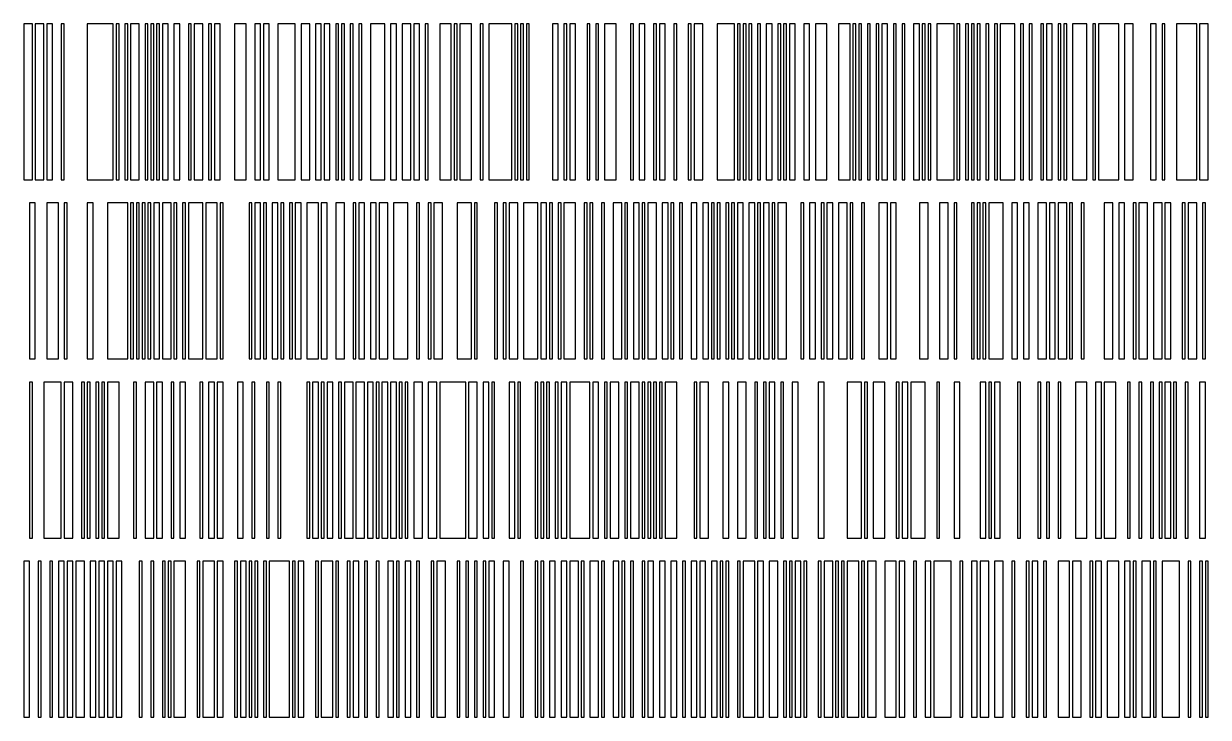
# Model space of a CAD drawing. Header units: metres. Extents: x -130 to 130, y -130 to 130.
# Drawn here: x -130 to -27.5, y -68.5 to -8.5 of the extents above; entities that cross this region are included whole.
import ezdxf

# ---------------------------------------------------------------- set-up
doc = ezdxf.new("R2010")
doc.units = ezdxf.units.M

msp = doc.modelspace()

# ---------------------------------------------------------------- linework, layer by layer
for points in [[(-130, -22), (-129.25, -22), (-129.25, -8.5), (-130, -8.5), (-130, -22)], [(-129, -22), (-128.25, -22), (-128.25, -8.5), (-129, -8.5), (-129, -22)], [(-128, -22), (-127.5, -22), (-127.5, -8.5), (-128, -8.5), (-128, -22)], [(-126.75, -22), (-126.5, -22), (-126.5, -8.5), (-126.75, -8.5), (-126.75, -22)], [(-124.5, -22), (-122.25, -22), (-122.25, -8.5), (-124.5, -8.5), (-124.5, -22)], [(-122, -22), (-121.75, -22), (-121.75, -8.5), (-122, -8.5), (-122, -22)], [(-121.25, -22), (-121, -22), (-121, -8.5), (-121.25, -8.5), (-121.25, -22)], [(-120.75, -22), (-120, -22), (-120, -8.5), (-120.75, -8.5), (-120.75, -22)], [(-119.5, -22), (-119.25, -22), (-119.25, -8.5), (-119.5, -8.5), (-119.5, -22)], [(-119, -22), (-118.75, -22), (-118.75, -8.5), (-119, -8.5), (-119, -22)], [(-118.5, -22), (-118.25, -22), (-118.25, -8.5), (-118.5, -8.5), (-118.5, -22)], [(-118, -22), (-117.5, -22), (-117.5, -8.5), (-118, -8.5), (-118, -22)], [(-117, -22), (-116.5, -22), (-116.5, -8.5), (-117, -8.5), (-117, -22)], [(-115.75, -22), (-115.5, -22), (-115.5, -8.5), (-115.75, -8.5), (-115.75, -22)], [(-115.25, -22), (-114.5, -22), (-114.5, -8.5), (-115.25, -8.5), (-115.25, -22)], [(-114, -22), (-113.75, -22), (-113.75, -8.5), (-114, -8.5), (-114, -22)], [(-113.5, -22), (-113, -22), (-113, -8.5), (-113.5, -8.5), (-113.5, -22)], [(-111.75, -22), (-110.75, -22), (-110.75, -8.5), (-111.75, -8.5), (-111.75, -22)], [(-110, -22), (-109.5, -22), (-109.5, -8.5), (-110, -8.5), (-110, -22)], [(-109.25, -22), (-108.75, -22), (-108.75, -8.5), (-109.25, -8.5), (-109.25, -22)], [(-108, -22), (-106.5, -22), (-106.5, -8.5), (-108, -8.5), (-108, -22)], [(-106, -22), (-105.25, -22), (-105.25, -8.5), (-106, -8.5), (-106, -22)], [(-104.75, -22), (-104.25, -22), (-104.25, -8.5), (-104.75, -8.5), (-104.75, -22)], [(-104, -22), (-103.5, -22), (-103.5, -8.5), (-104, -8.5), (-104, -22)], [(-103, -22), (-102.75, -22), (-102.75, -8.5), (-103, -8.5), (-103, -22)], [(-102.5, -22), (-102.25, -22), (-102.25, -8.5), (-102.5, -8.5), (-102.5, -22)], [(-101.75, -22), (-101.5, -22), (-101.5, -8.5), (-101.75, -8.5), (-101.75, -22)], [(-101, -22), (-100.75, -22), (-100.75, -8.5), (-101, -8.5), (-101, -22)], [(-100, -22), (-98.75, -22), (-98.75, -8.5), (-100, -8.5), (-100, -22)], [(-98.25, -22), (-97.75, -22), (-97.75, -8.5), (-98.25, -8.5), (-98.25, -22)], [(-97.25, -22), (-96.5, -22), (-96.5, -8.5), (-97.25, -8.5), (-97.25, -22)], [(-96.25, -22), (-95.75, -22), (-95.75, -8.5), (-96.25, -8.5), (-96.25, -22)], [(-95.25, -22), (-95, -22), (-95, -8.5), (-95.25, -8.5), (-95.25, -22)], [(-94, -22), (-93, -22), (-93, -8.5), (-94, -8.5), (-94, -22)], [(-92.75, -22), (-92.5, -22), (-92.5, -8.5), (-92.75, -8.5), (-92.75, -22)], [(-92.25, -22), (-91.25, -22), (-91.25, -8.5), (-92.25, -8.5), (-92.25, -22)], [(-90.5, -22), (-90.25, -22), (-90.25, -8.5), (-90.5, -8.5), (-90.5, -22)], [(-89.75, -22), (-87.75, -22), (-87.75, -8.5), (-89.75, -8.5), (-89.75, -22)], [(-87.5, -22), (-87.25, -22), (-87.25, -8.5), (-87.5, -8.5), (-87.5, -22)], [(-87, -22), (-86.75, -22), (-86.75, -8.5), (-87, -8.5), (-87, -22)], [(-86.5, -22), (-86.25, -22), (-86.25, -8.5), (-86.5, -8.5), (-86.5, -22)], [(-84.25, -22), (-83.75, -22), (-83.75, -8.5), (-84.25, -8.5), (-84.25, -22)], [(-83.25, -22), (-83, -22), (-83, -8.5), (-83.25, -8.5), (-83.25, -22)], [(-82.75, -22), (-82.25, -22), (-82.25, -8.5), (-82.75, -8.5), (-82.75, -22)], [(-81.25, -22), (-81, -22), (-81, -8.5), (-81.25, -8.5), (-81.25, -22)], [(-80.5, -22), (-80.25, -22), (-80.25, -8.5), (-80.5, -8.5), (-80.5, -22)], [(-79.75, -22), (-78.75, -22), (-78.75, -8.5), (-79.75, -8.5), (-79.75, -22)], [(-77.5, -22), (-77.25, -22), (-77.25, -8.5), (-77.5, -8.5), (-77.5, -22)], [(-76.75, -22), (-76.25, -22), (-76.25, -8.5), (-76.75, -8.5), (-76.75, -22)], [(-75.5, -22), (-75.25, -22), (-75.25, -8.5), (-75.5, -8.5), (-75.5, -22)], [(-75, -22), (-74.5, -22), (-74.5, -8.5), (-75, -8.5), (-75, -22)], [(-73.75, -22), (-73.5, -22), (-73.5, -8.5), (-73.75, -8.5), (-73.75, -22)], [(-72.5, -22), (-72.25, -22), (-72.25, -8.5), (-72.5, -8.5), (-72.5, -22)], [(-72, -22), (-71.25, -22), (-71.25, -8.5), (-72, -8.5), (-72, -22)], [(-70, -22), (-68.5, -22), (-68.5, -8.5), (-70, -8.5), (-70, -22)], [(-68.25, -22), (-68, -22), (-68, -8.5), (-68.25, -8.5), (-68.25, -22)], [(-67.75, -22), (-67.5, -22), (-67.5, -8.5), (-67.75, -8.5), (-67.75, -22)], [(-67.25, -22), (-67, -22), (-67, -8.5), (-67.25, -8.5), (-67.25, -22)], [(-66.5, -22), (-66.25, -22), (-66.25, -8.5), (-66.5, -8.5), (-66.5, -22)], [(-65.75, -22), (-65.25, -22), (-65.25, -8.5), (-65.75, -8.5), (-65.75, -22)], [(-64.75, -22), (-64.5, -22), (-64.5, -8.5), (-64.75, -8.5), (-64.75, -22)], [(-64.25, -22), (-64, -22), (-64, -8.5), (-64.25, -8.5), (-64.25, -22)], [(-63.75, -22), (-63.25, -22), (-63.25, -8.5), (-63.75, -8.5), (-63.75, -22)], [(-62.5, -22), (-62, -22), (-62, -8.5), (-62.5, -8.5), (-62.5, -22)], [(-61.5, -22), (-60.5, -22), (-60.5, -8.5), (-61.5, -8.5), (-61.5, -22)], [(-59.5, -22), (-58.5, -22), (-58.5, -8.5), (-59.5, -8.5), (-59.5, -22)], [(-58.25, -22), (-58, -22), (-58, -8.5), (-58.25, -8.5), (-58.25, -22)], [(-57.75, -22), (-57.5, -22), (-57.5, -8.5), (-57.75, -8.5), (-57.75, -22)], [(-57, -22), (-56.75, -22), (-56.75, -8.5), (-57, -8.5), (-57, -22)], [(-56.25, -22), (-56, -22), (-56, -8.5), (-56.25, -8.5), (-56.25, -22)], [(-55.75, -22), (-55.25, -22), (-55.25, -8.5), (-55.75, -8.5), (-55.75, -22)], [(-54.75, -22), (-54.5, -22), (-54.5, -8.5), (-54.75, -8.5), (-54.75, -22)], [(-54, -22), (-53.75, -22), (-53.75, -8.5), (-54, -8.5), (-54, -22)], [(-53, -22), (-52.5, -22), (-52.5, -8.5), (-53, -8.5), (-53, -22)], [(-52.25, -22), (-52, -22), (-52, -8.5), (-52.25, -8.5), (-52.25, -22)], [(-51.75, -22), (-51.5, -22), (-51.5, -8.5), (-51.75, -8.5), (-51.75, -22)], [(-51, -22), (-49.5, -22), (-49.5, -8.5), (-51, -8.5), (-51, -22)], [(-49.25, -22), (-49, -22), (-49, -8.5), (-49.25, -8.5), (-49.25, -22)], [(-48.5, -22), (-48.25, -22), (-48.25, -8.5), (-48.5, -8.5), (-48.5, -22)], [(-48, -22), (-47.75, -22), (-47.75, -8.5), (-48, -8.5), (-48, -22)], [(-47.5, -22), (-47.25, -22), (-47.25, -8.5), (-47.5, -8.5), (-47.5, -22)], [(-46.75, -22), (-46.5, -22), (-46.5, -8.5), (-46.75, -8.5), (-46.75, -22)], [(-46, -22), (-45.75, -22), (-45.75, -8.5), (-46, -8.5), (-46, -22)], [(-45.5, -22), (-44.25, -22), (-44.25, -8.5), (-45.5, -8.5), (-45.5, -22)], [(-43.75, -22), (-43.5, -22), (-43.5, -8.5), (-43.75, -8.5), (-43.75, -22)], [(-43, -22), (-42.75, -22), (-42.75, -8.5), (-43, -8.5), (-43, -22)], [(-42, -22), (-41.75, -22), (-41.75, -8.5), (-42, -8.5), (-42, -22)], [(-41.5, -22), (-41, -22), (-41, -8.5), (-41.5, -8.5), (-41.5, -22)], [(-40.5, -22), (-40.25, -22), (-40.25, -8.5), (-40.5, -8.5), (-40.5, -22)], [(-40, -22), (-39.75, -22), (-39.75, -8.5), (-40, -8.5), (-40, -22)], [(-39.25, -22), (-38, -22), (-38, -8.5), (-39.25, -8.5), (-39.25, -22)], [(-37.5, -22), (-37.25, -22), (-37.25, -8.5), (-37.5, -8.5), (-37.5, -22)], [(-37, -22), (-35.25, -22), (-35.25, -8.5), (-37, -8.5), (-37, -22)], [(-34.75, -22), (-34, -22), (-34, -8.5), (-34.75, -8.5), (-34.75, -22)], [(-32.5, -22), (-32, -22), (-32, -8.5), (-32.5, -8.5), (-32.5, -22)], [(-31.5, -22), (-31.25, -22), (-31.25, -8.5), (-31.5, -8.5), (-31.5, -22)], [(-30.25, -22), (-28.5, -22), (-28.5, -8.5), (-30.25, -8.5), (-30.25, -22)], [(-28.25, -22), (-27.5, -22), (-27.5, -8.5), (-28.25, -8.5), (-28.25, -22)], [(-129.5, -37.5), (-129, -37.5), (-129, -24), (-129.5, -24), (-129.5, -37.5)], [(-128, -37.5), (-127, -37.5), (-127, -24), (-128, -24), (-128, -37.5)], [(-126.5, -37.5), (-126.25, -37.5), (-126.25, -24), (-126.5, -24), (-126.5, -37.5)], [(-124.5, -37.5), (-124, -37.5), (-124, -24), (-124.5, -24), (-124.5, -37.5)], [(-122.75, -37.5), (-121, -37.5), (-121, -24), (-122.75, -24), (-122.75, -37.5)], [(-120.75, -37.5), (-120.5, -37.5), (-120.5, -24), (-120.75, -24), (-120.75, -37.5)], [(-120.25, -37.5), (-120, -37.5), (-120, -24), (-120.25, -24), (-120.25, -37.5)], [(-119.75, -37.5), (-119.5, -37.5), (-119.5, -24), (-119.75, -24), (-119.75, -37.5)], [(-119.25, -37.5), (-119, -37.5), (-119, -24), (-119.25, -24), (-119.25, -37.5)], [(-118.75, -37.5), (-118.25, -37.5), (-118.25, -24), (-118.75, -24), (-118.75, -37.5)], [(-118, -37.5), (-117.25, -37.5), (-117.25, -24), (-118, -24), (-118, -37.5)], [(-117, -37.5), (-116.75, -37.5), (-116.75, -24), (-117, -24), (-117, -37.5)], [(-116.25, -37.5), (-116, -37.5), (-116, -24), (-116.25, -24), (-116.25, -37.5)], [(-115.75, -37.5), (-114.5, -37.5), (-114.5, -24), (-115.75, -24), (-115.75, -37.5)], [(-114.25, -37.5), (-113.25, -37.5), (-113.25, -24), (-114.25, -24), (-114.25, -37.5)], [(-113, -37.5), (-112.75, -37.5), (-112.75, -24), (-113, -24), (-113, -37.5)], [(-110.5, -37.5), (-110.25, -37.5), (-110.25, -24), (-110.5, -24), (-110.5, -37.5)], [(-110, -37.5), (-109.5, -37.5), (-109.5, -24), (-110, -24), (-110, -37.5)], [(-109.25, -37.5), (-109, -37.5), (-109, -24), (-109.25, -24), (-109.25, -37.5)], [(-108.5, -37.5), (-108, -37.5), (-108, -24), (-108.5, -24), (-108.5, -37.5)], [(-107.75, -37.5), (-107.5, -37.5), (-107.5, -24), (-107.75, -24), (-107.75, -37.5)], [(-107, -37.5), (-106.75, -37.5), (-106.75, -24), (-107, -24), (-107, -37.5)], [(-106.5, -37.5), (-106, -37.5), (-106, -24), (-106.5, -24), (-106.5, -37.5)], [(-105.5, -37.5), (-104.5, -37.5), (-104.5, -24), (-105.5, -24), (-105.5, -37.5)], [(-104.25, -37.5), (-103.75, -37.5), (-103.75, -24), (-104.25, -24), (-104.25, -37.5)], [(-103, -37.5), (-102.25, -37.5), (-102.25, -24), (-103, -24), (-103, -37.5)], [(-101.5, -37.5), (-101.25, -37.5), (-101.25, -24), (-101.5, -24), (-101.5, -37.5)], [(-101, -37.5), (-100.5, -37.5), (-100.5, -24), (-101, -24), (-101, -37.5)], [(-100, -37.5), (-99.5, -37.5), (-99.5, -24), (-100, -24), (-100, -37.5)], [(-99.25, -37.5), (-98.5, -37.5), (-98.5, -24), (-99.25, -24), (-99.25, -37.5)], [(-98, -37.5), (-96.75, -37.5), (-96.75, -24), (-98, -24), (-98, -37.5)], [(-96, -37.5), (-95.75, -37.5), (-95.75, -24), (-96, -24), (-96, -37.5)], [(-95, -37.5), (-94.75, -37.5), (-94.75, -24), (-95, -24), (-95, -37.5)], [(-94.5, -37.5), (-93.75, -37.5), (-93.75, -24), (-94.5, -24), (-94.5, -37.5)], [(-92.5, -37.5), (-91.25, -37.5), (-91.25, -24), (-92.5, -24), (-92.5, -37.5)], [(-91, -37.5), (-90.75, -37.5), (-90.75, -24), (-91, -24), (-91, -37.5)], [(-89.25, -37.5), (-89, -37.5), (-89, -24), (-89.25, -24), (-89.25, -37.5)], [(-88.5, -37.5), (-88.25, -37.5), (-88.25, -24), (-88.5, -24), (-88.5, -37.5)], [(-88, -37.5), (-87.25, -37.5), (-87.25, -24), (-88, -24), (-88, -37.5)], [(-86.75, -37.5), (-85.5, -37.5), (-85.5, -24), (-86.75, -24), (-86.75, -37.5)], [(-85.25, -37.5), (-84.75, -37.5), (-84.75, -24), (-85.25, -24), (-85.25, -37.5)], [(-84.5, -37.5), (-84.25, -37.5), (-84.25, -24), (-84.5, -24), (-84.5, -37.5)], [(-83.75, -37.5), (-83.5, -37.5), (-83.5, -24), (-83.75, -24), (-83.75, -37.5)], [(-83.25, -37.5), (-82.25, -37.5), (-82.25, -24), (-83.25, -24), (-83.25, -37.5)], [(-81.5, -37.5), (-81.25, -37.5), (-81.25, -24), (-81.5, -24), (-81.5, -37.5)], [(-81, -37.5), (-80.75, -37.5), (-80.75, -24), (-81, -24), (-81, -37.5)], [(-80, -37.5), (-79.75, -37.5), (-79.75, -24), (-80, -24), (-80, -37.5)], [(-79, -37.5), (-78.25, -37.5), (-78.25, -24), (-79, -24), (-79, -37.5)], [(-78, -37.5), (-77.75, -37.5), (-77.75, -24), (-78, -24), (-78, -37.5)], [(-77.25, -37.5), (-76.75, -37.5), (-76.75, -24), (-77.25, -24), (-77.25, -37.5)], [(-76.5, -37.5), (-76.25, -37.5), (-76.25, -24), (-76.5, -24), (-76.5, -37.5)], [(-76, -37.5), (-75.25, -37.5), (-75.25, -24), (-76, -24), (-76, -37.5)], [(-74.75, -37.5), (-74.25, -37.5), (-74.25, -24), (-74.75, -24), (-74.75, -37.5)], [(-74, -37.5), (-73.75, -37.5), (-73.75, -24), (-74, -24), (-74, -37.5)], [(-73.25, -37.5), (-73, -37.5), (-73, -24), (-73.25, -24), (-73.25, -37.5)], [(-72.25, -37.5), (-71.75, -37.5), (-71.75, -24), (-72.25, -24), (-72.25, -37.5)], [(-71.25, -37.5), (-70.75, -37.5), (-70.75, -24), (-71.25, -24), (-71.25, -37.5)], [(-70.5, -37.5), (-70.25, -37.5), (-70.25, -24), (-70.5, -24), (-70.5, -37.5)], [(-70, -37.5), (-69.75, -37.5), (-69.75, -24), (-70, -24), (-70, -37.5)], [(-69.25, -37.5), (-69, -37.5), (-69, -24), (-69.25, -24), (-69.25, -37.5)], [(-68.75, -37.5), (-68.5, -37.5), (-68.5, -24), (-68.75, -24), (-68.75, -37.5)], [(-68.25, -37.5), (-67.75, -37.5), (-67.75, -24), (-68.25, -24), (-68.25, -37.5)], [(-67.25, -37.5), (-66.75, -37.5), (-66.75, -24), (-67.25, -24), (-67.25, -37.5)], [(-66.5, -37.5), (-66.25, -37.5), (-66.25, -24), (-66.5, -24), (-66.5, -37.5)], [(-66, -37.5), (-65.5, -37.5), (-65.5, -24), (-66, -24), (-66, -37.5)], [(-65.25, -37.5), (-65, -37.5), (-65, -24), (-65.25, -24), (-65.25, -37.5)], [(-64.75, -37.5), (-64, -37.5), (-64, -24), (-64.75, -24), (-64.75, -37.5)], [(-62.75, -37.5), (-62.5, -37.5), (-62.5, -24), (-62.75, -24), (-62.75, -37.5)], [(-62, -37.5), (-61.5, -37.5), (-61.5, -24), (-62, -24), (-62, -37.5)], [(-61, -37.5), (-60.75, -37.5), (-60.75, -24), (-61, -24), (-61, -37.5)], [(-60.5, -37.5), (-60, -37.5), (-60, -24), (-60.5, -24), (-60.5, -37.5)], [(-59.5, -37.5), (-58.75, -37.5), (-58.75, -24), (-59.5, -24), (-59.5, -37.5)], [(-58.5, -37.5), (-58.25, -37.5), (-58.25, -24), (-58.5, -24), (-58.5, -37.5)], [(-57.5, -37.5), (-57.25, -37.5), (-57.25, -24), (-57.5, -24), (-57.5, -37.5)], [(-56, -37.5), (-55.25, -37.5), (-55.25, -24), (-56, -24), (-56, -37.5)], [(-55, -37.5), (-54.5, -37.5), (-54.5, -24), (-55, -24), (-55, -37.5)], [(-52.5, -37.5), (-51.75, -37.5), (-51.75, -24), (-52.5, -24), (-52.5, -37.5)], [(-50.75, -37.5), (-50, -37.5), (-50, -24), (-50.75, -24), (-50.75, -37.5)], [(-49.5, -37.5), (-49.25, -37.5), (-49.25, -24), (-49.5, -24), (-49.5, -37.5)], [(-48, -37.5), (-47.75, -37.5), (-47.75, -24), (-48, -24), (-48, -37.5)], [(-47.5, -37.5), (-47.25, -37.5), (-47.25, -24), (-47.5, -24), (-47.5, -37.5)], [(-47, -37.5), (-46.75, -37.5), (-46.75, -24), (-47, -24), (-47, -37.5)], [(-46.5, -37.5), (-45.25, -37.5), (-45.25, -24), (-46.5, -24), (-46.5, -37.5)], [(-44.5, -37.5), (-44, -37.5), (-44, -24), (-44.5, -24), (-44.5, -37.5)], [(-43.5, -37.5), (-43, -37.5), (-43, -24), (-43.5, -24), (-43.5, -37.5)], [(-42.25, -37.5), (-41.5, -37.5), (-41.5, -24), (-42.25, -24), (-42.25, -37.5)], [(-41.25, -37.5), (-40.75, -37.5), (-40.75, -24), (-41.25, -24), (-41.25, -37.5)], [(-40.5, -37.5), (-39.75, -37.5), (-39.75, -24), (-40.5, -24), (-40.5, -37.5)], [(-39.5, -37.5), (-39.25, -37.5), (-39.25, -24), (-39.5, -24), (-39.5, -37.5)], [(-38.5, -37.5), (-38.25, -37.5), (-38.25, -24), (-38.5, -24), (-38.5, -37.5)], [(-36.5, -37.5), (-35.75, -37.5), (-35.75, -24), (-36.5, -24), (-36.5, -37.5)], [(-35.25, -37.5), (-34.75, -37.5), (-34.75, -24), (-35.25, -24), (-35.25, -37.5)], [(-34, -37.5), (-33.75, -37.5), (-33.75, -24), (-34, -24), (-34, -37.5)], [(-33.5, -37.5), (-32.75, -37.5), (-32.75, -24), (-33.5, -24), (-33.5, -37.5)], [(-32.25, -37.5), (-31.5, -37.5), (-31.5, -24), (-32.25, -24), (-32.25, -37.5)], [(-31.25, -37.5), (-30.75, -37.5), (-30.75, -24), (-31.25, -24), (-31.25, -37.5)], [(-29.75, -37.5), (-29.5, -37.5), (-29.5, -24), (-29.75, -24), (-29.75, -37.5)], [(-29.25, -37.5), (-28.5, -37.5), (-28.5, -24), (-29.25, -24), (-29.25, -37.5)], [(-28, -37.5), (-27.75, -37.5), (-27.75, -24), (-28, -24), (-28, -37.5)], [(-129.5, -53), (-129.25, -53), (-129.25, -39.5), (-129.5, -39.5), (-129.5, -53)], [(-128.25, -53), (-126.75, -53), (-126.75, -39.5), (-128.25, -39.5), (-128.25, -53)], [(-126.5, -53), (-125.75, -53), (-125.75, -39.5), (-126.5, -39.5), (-126.5, -53)], [(-125, -53), (-124.75, -53), (-124.75, -39.5), (-125, -39.5), (-125, -53)], [(-124.5, -53), (-124.25, -53), (-124.25, -39.5), (-124.5, -39.5), (-124.5, -53)], [(-123.75, -53), (-123.5, -53), (-123.5, -39.5), (-123.75, -39.5), (-123.75, -53)], [(-123.25, -53), (-123, -53), (-123, -39.5), (-123.25, -39.5), (-123.25, -53)], [(-122.75, -53), (-121.75, -53), (-121.75, -39.5), (-122.75, -39.5), (-122.75, -53)], [(-120.5, -53), (-120.25, -53), (-120.25, -39.5), (-120.5, -39.5), (-120.5, -53)], [(-119.5, -53), (-118.75, -53), (-118.75, -39.5), (-119.5, -39.5), (-119.5, -53)], [(-118.5, -53), (-118, -53), (-118, -39.5), (-118.5, -39.5), (-118.5, -53)], [(-117.25, -53), (-117, -53), (-117, -39.5), (-117.25, -39.5), (-117.25, -53)], [(-116.5, -53), (-116, -53), (-116, -39.5), (-116.5, -39.5), (-116.5, -53)], [(-114.75, -53), (-114.5, -53), (-114.5, -39.5), (-114.75, -39.5), (-114.75, -53)], [(-114, -53), (-113.5, -53), (-113.5, -39.5), (-114, -39.5), (-114, -53)], [(-113.25, -53), (-112.75, -53), (-112.75, -39.5), (-113.25, -39.5), (-113.25, -53)], [(-111.5, -53), (-111, -53), (-111, -39.5), (-111.5, -39.5), (-111.5, -53)], [(-110.25, -53), (-110, -53), (-110, -39.5), (-110.25, -39.5), (-110.25, -53)], [(-109, -53), (-108.75, -53), (-108.75, -39.5), (-109, -39.5), (-109, -53)], [(-108, -53), (-107.75, -53), (-107.75, -39.5), (-108, -39.5), (-108, -53)], [(-105.5, -53), (-105.25, -53), (-105.25, -39.5), (-105.5, -39.5), (-105.5, -53)], [(-105, -53), (-104.5, -53), (-104.5, -39.5), (-105, -39.5), (-105, -53)], [(-104.25, -53), (-104, -53), (-104, -39.5), (-104.25, -39.5), (-104.25, -53)], [(-103.75, -53), (-103.25, -53), (-103.25, -39.5), (-103.75, -39.5), (-103.75, -53)], [(-102.75, -53), (-102.5, -53), (-102.5, -39.5), (-102.75, -39.5), (-102.75, -53)], [(-102.25, -53), (-101.5, -53), (-101.5, -39.5), (-102.25, -39.5), (-102.25, -53)], [(-101.25, -53), (-100.5, -53), (-100.5, -39.5), (-101.25, -39.5), (-101.25, -53)], [(-100.25, -53), (-99.75, -53), (-99.75, -39.5), (-100.25, -39.5), (-100.25, -53)], [(-99.5, -53), (-99.25, -53), (-99.25, -39.5), (-99.5, -39.5), (-99.5, -53)], [(-99, -53), (-98.5, -53), (-98.5, -39.5), (-99, -39.5), (-99, -53)], [(-98.25, -53), (-97.75, -53), (-97.75, -39.5), (-98.25, -39.5), (-98.25, -53)], [(-97.5, -53), (-97.25, -53), (-97.25, -39.5), (-97.5, -39.5), (-97.5, -53)], [(-97, -53), (-96.75, -53), (-96.75, -39.5), (-97, -39.5), (-97, -53)], [(-96.25, -53), (-95.5, -53), (-95.5, -39.5), (-96.25, -39.5), (-96.25, -53)], [(-95, -53), (-94.25, -53), (-94.25, -39.5), (-95, -39.5), (-95, -53)], [(-94, -53), (-91.75, -53), (-91.75, -39.5), (-94, -39.5), (-94, -53)], [(-91.5, -53), (-90.75, -53), (-90.75, -39.5), (-91.5, -39.5), (-91.5, -53)], [(-90.25, -53), (-89.75, -53), (-89.75, -39.5), (-90.25, -39.5), (-90.25, -53)], [(-89.5, -53), (-89.25, -53), (-89.25, -39.5), (-89.5, -39.5), (-89.5, -53)], [(-88, -53), (-87.5, -53), (-87.5, -39.5), (-88, -39.5), (-88, -53)], [(-87.25, -53), (-87, -53), (-87, -39.5), (-87.25, -39.5), (-87.25, -53)], [(-85.75, -53), (-85.5, -53), (-85.5, -39.5), (-85.75, -39.5), (-85.75, -53)], [(-85.25, -53), (-85, -53), (-85, -39.5), (-85.25, -39.5), (-85.25, -53)], [(-84.75, -53), (-84.5, -53), (-84.5, -39.5), (-84.75, -39.5), (-84.75, -53)], [(-84, -53), (-83.75, -53), (-83.75, -39.5), (-84, -39.5), (-84, -53)], [(-83.5, -53), (-83, -53), (-83, -39.5), (-83.5, -39.5), (-83.5, -53)], [(-82.75, -53), (-81, -53), (-81, -39.5), (-82.75, -39.5), (-82.75, -53)], [(-80.75, -53), (-80.25, -53), (-80.25, -39.5), (-80.75, -39.5), (-80.75, -53)], [(-79.75, -53), (-79.5, -53), (-79.5, -39.5), (-79.75, -39.5), (-79.75, -53)], [(-79.25, -53), (-78.5, -53), (-78.5, -39.5), (-79.25, -39.5), (-79.25, -53)], [(-78, -53), (-77.75, -53), (-77.75, -39.5), (-78, -39.5), (-78, -53)], [(-77.5, -53), (-76.75, -53), (-76.75, -39.5), (-77.5, -39.5), (-77.5, -53)], [(-76.5, -53), (-76.25, -53), (-76.25, -39.5), (-76.5, -39.5), (-76.5, -53)], [(-76, -53), (-75.75, -53), (-75.75, -39.5), (-76, -39.5), (-76, -53)], [(-75.5, -53), (-75.25, -53), (-75.25, -39.5), (-75.5, -39.5), (-75.5, -53)], [(-75, -53), (-74.75, -53), (-74.75, -39.5), (-75, -39.5), (-75, -53)], [(-74.5, -53), (-73.5, -53), (-73.5, -39.5), (-74.5, -39.5), (-74.5, -53)], [(-72, -53), (-71.75, -53), (-71.75, -39.5), (-72, -39.5), (-72, -53)], [(-71.5, -53), (-70.75, -53), (-70.75, -39.5), (-71.5, -39.5), (-71.5, -53)], [(-69.5, -53), (-69, -53), (-69, -39.5), (-69.5, -39.5), (-69.5, -53)], [(-68.25, -53), (-67.5, -53), (-67.5, -39.5), (-68.25, -39.5), (-68.25, -53)], [(-66.75, -53), (-66.5, -53), (-66.5, -39.5), (-66.75, -39.5), (-66.75, -53)], [(-66, -53), (-65.75, -53), (-65.75, -39.5), (-66, -39.5), (-66, -53)], [(-65.5, -53), (-65, -53), (-65, -39.5), (-65.5, -39.5), (-65.5, -53)], [(-64.5, -53), (-64.25, -53), (-64.25, -39.5), (-64.5, -39.5), (-64.5, -53)], [(-63.5, -53), (-63, -53), (-63, -39.5), (-63.5, -39.5), (-63.5, -53)], [(-61.25, -53), (-60.75, -53), (-60.75, -39.5), (-61.25, -39.5), (-61.25, -53)], [(-58.75, -53), (-57.5, -53), (-57.5, -39.5), (-58.75, -39.5), (-58.75, -53)], [(-57.25, -53), (-57, -53), (-57, -39.5), (-57.25, -39.5), (-57.25, -53)], [(-56.5, -53), (-55.5, -53), (-55.5, -39.5), (-56.5, -39.5), (-56.5, -53)], [(-54.5, -53), (-54.25, -53), (-54.25, -39.5), (-54.5, -39.5), (-54.5, -53)], [(-54, -53), (-53.5, -53), (-53.5, -39.5), (-54, -39.5), (-54, -53)], [(-53.25, -53), (-52, -53), (-52, -39.5), (-53.25, -39.5), (-53.25, -53)], [(-51, -53), (-50.75, -53), (-50.75, -39.5), (-51, -39.5), (-51, -53)], [(-49.5, -53), (-49, -53), (-49, -39.5), (-49.5, -39.5), (-49.5, -53)], [(-47.25, -53), (-46.75, -53), (-46.75, -39.5), (-47.25, -39.5), (-47.25, -53)], [(-46.5, -53), (-46.25, -53), (-46.25, -39.5), (-46.5, -39.5), (-46.5, -53)], [(-46, -53), (-45.5, -53), (-45.5, -39.5), (-46, -39.5), (-46, -53)], [(-44, -53), (-43.75, -53), (-43.75, -39.5), (-44, -39.5), (-44, -53)], [(-42.25, -53), (-42, -53), (-42, -39.5), (-42.25, -39.5), (-42.25, -53)], [(-41.5, -53), (-41.25, -53), (-41.25, -39.5), (-41.5, -39.5), (-41.5, -53)], [(-40.5, -53), (-40.25, -53), (-40.25, -39.5), (-40.5, -39.5), (-40.5, -53)], [(-39, -53), (-38, -53), (-38, -39.5), (-39, -39.5), (-39, -53)], [(-37.25, -53), (-36.75, -53), (-36.75, -39.5), (-37.25, -39.5), (-37.25, -53)], [(-36.5, -53), (-35.5, -53), (-35.5, -39.5), (-36.5, -39.5), (-36.5, -53)], [(-34.5, -53), (-34.25, -53), (-34.25, -39.5), (-34.5, -39.5), (-34.5, -53)], [(-33.5, -53), (-33.25, -53), (-33.25, -39.5), (-33.5, -39.5), (-33.5, -53)], [(-32.5, -53), (-32.25, -53), (-32.25, -39.5), (-32.5, -39.5), (-32.5, -53)], [(-31.75, -53), (-31.5, -53), (-31.5, -39.5), (-31.75, -39.5), (-31.75, -53)], [(-31.25, -53), (-30.75, -53), (-30.75, -39.5), (-31.25, -39.5), (-31.25, -53)], [(-30.5, -53), (-30.25, -53), (-30.25, -39.5), (-30.5, -39.5), (-30.5, -53)], [(-29.5, -53), (-29.25, -53), (-29.25, -39.5), (-29.5, -39.5), (-29.5, -53)], [(-28.25, -53), (-27.75, -53), (-27.75, -39.5), (-28.25, -39.5), (-28.25, -53)], [(-130, -68.5), (-129.5, -68.5), (-129.5, -55), (-130, -55), (-130, -68.5)], [(-128.75, -68.5), (-128.5, -68.5), (-128.5, -55), (-128.75, -55), (-128.75, -68.5)], [(-127.75, -68.5), (-127.5, -68.5), (-127.5, -55), (-127.75, -55), (-127.75, -68.5)], [(-127, -68.5), (-126.5, -68.5), (-126.5, -55), (-127, -55), (-127, -68.5)], [(-126.25, -68.5), (-125.75, -68.5), (-125.75, -55), (-126.25, -55), (-126.25, -68.5)], [(-125.5, -68.5), (-124.75, -68.5), (-124.75, -55), (-125.5, -55), (-125.5, -68.5)], [(-124.25, -68.5), (-123.75, -68.5), (-123.75, -55), (-124.25, -55), (-124.25, -68.5)], [(-123.5, -68.5), (-123, -68.5), (-123, -55), (-123.5, -55), (-123.5, -68.5)], [(-122.75, -68.5), (-122.25, -68.5), (-122.25, -55), (-122.75, -55), (-122.75, -68.5)], [(-122, -68.5), (-121.5, -68.5), (-121.5, -55), (-122, -55), (-122, -68.5)], [(-120, -68.5), (-119.75, -68.5), (-119.75, -55), (-120, -55), (-120, -68.5)], [(-119, -68.5), (-118.75, -68.5), (-118.75, -55), (-119, -55), (-119, -68.5)], [(-118, -68.5), (-117.75, -68.5), (-117.75, -55), (-118, -55), (-118, -68.5)], [(-117.5, -68.5), (-117.25, -68.5), (-117.25, -55), (-117.5, -55), (-117.5, -68.5)], [(-117, -68.5), (-116, -68.5), (-116, -55), (-117, -55), (-117, -68.5)], [(-115, -68.5), (-114.75, -68.5), (-114.75, -55), (-115, -55), (-115, -68.5)], [(-114.5, -68.5), (-113.5, -68.5), (-113.5, -55), (-114.5, -55), (-114.5, -68.5)], [(-113.25, -68.5), (-112.75, -68.5), (-112.75, -55), (-113.25, -55), (-113.25, -68.5)], [(-111.75, -68.5), (-111.5, -68.5), (-111.5, -55), (-111.75, -55), (-111.75, -68.5)], [(-111.25, -68.5), (-110.75, -68.5), (-110.75, -55), (-111.25, -55), (-111.25, -68.5)], [(-110.5, -68.5), (-110.25, -68.5), (-110.25, -55), (-110.5, -55), (-110.5, -68.5)], [(-110, -68.5), (-109.75, -68.5), (-109.75, -55), (-110, -55), (-110, -68.5)], [(-109.25, -68.5), (-109, -68.5), (-109, -55), (-109.25, -55), (-109.25, -68.5)], [(-108.75, -68.5), (-107, -68.5), (-107, -55), (-108.75, -55), (-108.75, -68.5)], [(-106.75, -68.5), (-106.5, -68.5), (-106.5, -55), (-106.75, -55), (-106.75, -68.5)], [(-106.25, -68.5), (-105.75, -68.5), (-105.75, -55), (-106.25, -55), (-106.25, -68.5)], [(-104.75, -68.5), (-104.5, -68.5), (-104.5, -55), (-104.75, -55), (-104.75, -68.5)], [(-104.25, -68.5), (-103.25, -68.5), (-103.25, -55), (-104.25, -55), (-104.25, -68.5)], [(-103, -68.5), (-102.75, -68.5), (-102.75, -55), (-103, -55), (-103, -68.5)], [(-102, -68.5), (-101.75, -68.5), (-101.75, -55), (-102, -55), (-102, -68.5)], [(-101.5, -68.5), (-101, -68.5), (-101, -55), (-101.5, -55), (-101.5, -68.5)], [(-100.5, -68.5), (-100.25, -68.5), (-100.25, -55), (-100.5, -55), (-100.5, -68.5)], [(-99.5, -68.5), (-99.25, -68.5), (-99.25, -55), (-99.5, -55), (-99.5, -68.5)], [(-98.5, -68.5), (-98, -68.5), (-98, -55), (-98.5, -55), (-98.5, -68.5)], [(-97.75, -68.5), (-97.5, -68.5), (-97.5, -55), (-97.75, -55), (-97.75, -68.5)], [(-97, -68.5), (-96.5, -68.5), (-96.5, -55), (-97, -55), (-97, -68.5)], [(-96, -68.5), (-95.75, -68.5), (-95.75, -55), (-96, -55), (-96, -68.5)], [(-94.75, -68.5), (-94.5, -68.5), (-94.5, -55), (-94.75, -55), (-94.75, -68.5)], [(-94.25, -68.5), (-93.5, -68.5), (-93.5, -55), (-94.25, -55), (-94.25, -68.5)], [(-92.5, -68.5), (-92.25, -68.5), (-92.25, -55), (-92.5, -55), (-92.5, -68.5)], [(-91.75, -68.5), (-91.5, -68.5), (-91.5, -55), (-91.75, -55), (-91.75, -68.5)], [(-91, -68.5), (-90.75, -68.5), (-90.75, -55), (-91, -55), (-91, -68.5)], [(-90.25, -68.5), (-90, -68.5), (-90, -55), (-90.25, -55), (-90.25, -68.5)], [(-89.75, -68.5), (-89.25, -68.5), (-89.25, -55), (-89.75, -55), (-89.75, -68.5)], [(-88.5, -68.5), (-88, -68.5), (-88, -55), (-88.5, -55), (-88.5, -68.5)], [(-87, -68.5), (-86.75, -68.5), (-86.75, -55), (-87, -55), (-87, -68.5)], [(-85.75, -68.5), (-85.5, -68.5), (-85.5, -55), (-85.75, -55), (-85.75, -68.5)], [(-85.25, -68.5), (-85, -68.5), (-85, -55), (-85.25, -55), (-85.25, -68.5)], [(-84.5, -68.5), (-84, -68.5), (-84, -55), (-84.5, -55), (-84.5, -68.5)], [(-83.5, -68.5), (-83, -68.5), (-83, -55), (-83.5, -55), (-83.5, -68.5)], [(-82.75, -68.5), (-82, -68.5), (-82, -55), (-82.75, -55), (-82.75, -68.5)], [(-81.75, -68.5), (-81.5, -68.5), (-81.5, -55), (-81.75, -55), (-81.75, -68.5)], [(-81, -68.5), (-80.25, -68.5), (-80.25, -55), (-81, -55), (-81, -68.5)], [(-80, -68.5), (-79.75, -68.5), (-79.75, -55), (-80, -55), (-80, -68.5)], [(-79, -68.5), (-78.5, -68.5), (-78.5, -55), (-79, -55), (-79, -68.5)], [(-78.25, -68.5), (-78, -68.5), (-78, -55), (-78.25, -55), (-78.25, -68.5)], [(-77.5, -68.5), (-77.25, -68.5), (-77.25, -55), (-77.5, -55), (-77.5, -68.5)], [(-76.5, -68.5), (-76.25, -68.5), (-76.25, -55), (-76.5, -55), (-76.5, -68.5)], [(-76, -68.5), (-75.5, -68.5), (-75.5, -55), (-76, -55), (-76, -68.5)], [(-75, -68.5), (-74.5, -68.5), (-74.5, -55), (-75, -55), (-75, -68.5)], [(-74, -68.5), (-73.5, -68.5), (-73.5, -55), (-74, -55), (-74, -68.5)], [(-73, -68.5), (-72.75, -68.5), (-72.75, -55), (-73, -55), (-73, -68.5)], [(-72.25, -68.5), (-71.75, -68.5), (-71.75, -55), (-72.25, -55), (-72.25, -68.5)], [(-71.5, -68.5), (-71, -68.5), (-71, -55), (-71.5, -55), (-71.5, -68.5)], [(-70.5, -68.5), (-70, -68.5), (-70, -55), (-70.5, -55), (-70.5, -68.5)], [(-69.75, -68.5), (-69.5, -68.5), (-69.5, -55), (-69.75, -55), (-69.75, -68.5)], [(-69.25, -68.5), (-69, -68.5), (-69, -55), (-69.25, -55), (-69.25, -68.5)], [(-68.25, -68.5), (-68, -68.5), (-68, -55), (-68.25, -55), (-68.25, -68.5)], [(-67.75, -68.5), (-66.75, -68.5), (-66.75, -55), (-67.75, -55), (-67.75, -68.5)], [(-66.5, -68.5), (-66, -68.5), (-66, -55), (-66.5, -55), (-66.5, -68.5)], [(-65.5, -68.5), (-64.75, -68.5), (-64.75, -55), (-65.5, -55), (-65.5, -68.5)], [(-64.25, -68.5), (-64, -68.5), (-64, -55), (-64.25, -55), (-64.25, -68.5)], [(-63.75, -68.5), (-63.5, -68.5), (-63.5, -55), (-63.75, -55), (-63.75, -68.5)], [(-63.25, -68.5), (-62.75, -68.5), (-62.75, -55), (-63.25, -55), (-63.25, -68.5)], [(-62.5, -68.5), (-62.25, -68.5), (-62.25, -55), (-62.5, -55), (-62.5, -68.5)], [(-61.25, -68.5), (-61, -68.5), (-61, -55), (-61.25, -55), (-61.25, -68.5)], [(-60.75, -68.5), (-60, -68.5), (-60, -55), (-60.75, -55), (-60.75, -68.5)], [(-59.75, -68.5), (-59.5, -68.5), (-59.5, -55), (-59.75, -55), (-59.75, -68.5)], [(-59.25, -68.5), (-59, -68.5), (-59, -55), (-59.25, -55), (-59.25, -68.5)], [(-58.75, -68.5), (-57.75, -68.5), (-57.75, -55), (-58.75, -55), (-58.75, -68.5)], [(-57.5, -68.5), (-57.25, -68.5), (-57.25, -55), (-57.5, -55), (-57.5, -68.5)], [(-57, -68.5), (-56.25, -68.5), (-56.25, -55), (-57, -55), (-57, -68.5)], [(-55.5, -68.5), (-54.5, -68.5), (-54.5, -55), (-55.5, -55), (-55.5, -68.5)], [(-54.25, -68.5), (-53.75, -68.5), (-53.75, -55), (-54.25, -55), (-54.25, -68.5)], [(-53, -68.5), (-52.75, -68.5), (-52.75, -55), (-53, -55), (-53, -68.5)], [(-52, -68.5), (-51.5, -68.5), (-51.5, -55), (-52, -55), (-52, -68.5)], [(-51.25, -68.5), (-49.75, -68.5), (-49.75, -55), (-51.25, -55), (-51.25, -68.5)], [(-49, -68.5), (-48.75, -68.5), (-48.75, -55), (-49, -55), (-49, -68.5)], [(-48, -68.5), (-47.5, -68.5), (-47.5, -55), (-48, -55), (-48, -68.5)], [(-47.25, -68.5), (-46.5, -68.5), (-46.5, -55), (-47.25, -55), (-47.25, -68.5)], [(-46, -68.5), (-45.25, -68.5), (-45.25, -55), (-46, -55), (-46, -68.5)], [(-44.5, -68.5), (-44.25, -68.5), (-44.25, -55), (-44.5, -55), (-44.5, -68.5)], [(-43.25, -68.5), (-43, -68.5), (-43, -55), (-43.25, -55), (-43.25, -68.5)], [(-42.75, -68.5), (-42.25, -68.5), (-42.25, -55), (-42.75, -55), (-42.75, -68.5)], [(-41.75, -68.5), (-41.5, -68.5), (-41.5, -55), (-41.75, -55), (-41.75, -68.5)], [(-40.5, -68.5), (-39.5, -68.5), (-39.5, -55), (-40.5, -55), (-40.5, -68.5)], [(-39.25, -68.5), (-38.5, -68.5), (-38.5, -55), (-39.25, -55), (-39.25, -68.5)], [(-37.75, -68.5), (-37.5, -68.5), (-37.5, -55), (-37.75, -55), (-37.75, -68.5)], [(-37.25, -68.5), (-36.75, -68.5), (-36.75, -55), (-37.25, -55), (-37.25, -68.5)], [(-36.25, -68.5), (-35.25, -68.5), (-35.25, -55), (-36.25, -55), (-36.25, -68.5)], [(-34.75, -68.5), (-34.25, -68.5), (-34.25, -55), (-34.75, -55), (-34.75, -68.5)], [(-34, -68.5), (-33.75, -68.5), (-33.75, -55), (-34, -55), (-34, -68.5)], [(-33.25, -68.5), (-32.5, -68.5), (-32.5, -55), (-33.25, -55), (-33.25, -68.5)], [(-32.25, -68.5), (-32, -68.5), (-32, -55), (-32.25, -55), (-32.25, -68.5)], [(-31.5, -68.5), (-30, -68.5), (-30, -55), (-31.5, -55), (-31.5, -68.5)], [(-29.25, -68.5), (-29, -68.5), (-29, -55), (-29.25, -55), (-29.25, -68.5)], [(-28.25, -68.5), (-28, -68.5), (-28, -55), (-28.25, -55), (-28.25, -68.5)], [(-27.75, -68.5), (-27.5, -68.5), (-27.5, -55), (-27.75, -55), (-27.75, -68.5)]]:
    msp.add_lwpolyline(points, close=True)

doc.saveas('drawing.dxf')
